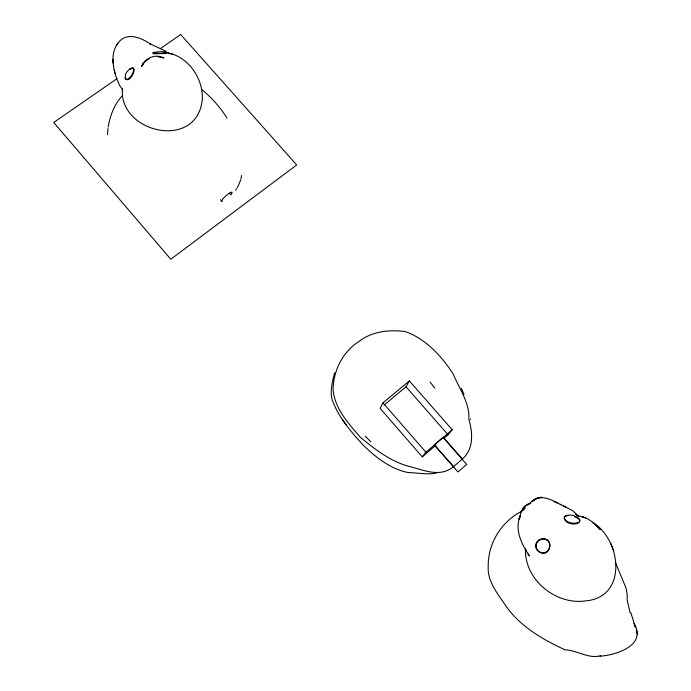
<?xml version="1.0" encoding="UTF-8"?>
<svg xmlns="http://www.w3.org/2000/svg" width="691" height="691" viewBox="0 0 691 691"><rect width="100%" height="100%" fill="white"/><g stroke="black" fill="none" stroke-linecap="round" stroke-linejoin="round"><path stroke-width="1.04" d="M122.592 89.675L122.471 88.474C118.178 132.836 196.9 150.845 202.213 99.936L202.264 99.513C203.698 77.953 186.458 53.475 163.629 52.585M630.9 612.805L635.426 627.316L634.036 623.412C647.225 645.42 616.035 655.12 599.918 656.191M470.243 419.627L470.295 419.135M519.494 518.76L519.727 516.963M107.934 128.5L107.502 134.702M240.978 179.021L241.522 175.54M108.193 127.092C110.05 115.457 114.473 104.013 122.661 95.341M520.064 516.523C520.694 510.485 524.331 504.275 530.74 503.152M334.591 372.674C332.492 381.19 330.056 390.251 331.913 399.053C338.098 416.898 350.898 431.676 363.483 445.401C375.956 457.52 390.933 469.301 408.381 472.575C417.649 472.756 426.908 474.855 436.168 473.136M240.71 179.91L237.428 187.589M520.159 516.047L518.993 519.183L520.254 515.875C514.242 529.539 521.714 544.577 529.401 555.979L527.967 553.664M536.449 543.921C535.56 546.935 536.881 550.58 539.611 552.135M221.871 201.392C220.921 198.524 236.443 186.872 230.863 194.853L229.455 193.238M521.074 511.979L524.702 506.425L530.714 503.35M536.76 543.29C537.624 540.751 540.198 539.464 542.642 538.85M444.028 438.224L448.062 434.777L452.216 429.767L409.348 380.905L382.961 402.844L380.11 408.355L422.253 456.855L435.961 445.125M384.161 404.986L406.023 386.787L409.348 380.905M235.571 190.137L236.788 188.565M523.441 510.329L525.428 507.799M422.253 456.855L425.941 452.234L452.216 429.767M434.432 445.039L453.624 466.606C440.867 477.438 424.982 470.692 411.266 466.935C392.238 462.616 375.446 449.755 360.581 437.515C348.627 423.799 334.263 408.079 333.071 389.111C333.615 370.143 342.753 351.771 359.026 341.475C372.173 331.196 389.43 329.477 405.462 331.628C425.751 338.858 441.635 356.133 453.166 373.891C459.109 388.463 469.915 403.026 468.869 419.342C472.817 432.739 473.957 449.4 462.098 459.187L453.624 466.606M529.98 503.212C538.548 492.588 551.548 499.55 560.885 504.689L560.176 504.344L572.779 510.692L577.961 515.711L576.795 515.331L577.961 515.711M130.029 69.454C139.772 62.976 129.286 86.055 125.555 77.979M117.211 78.515L53.734 122.48L170.798 259.229L296.707 164.942L180.688 34.55L160.416 48.595M153.437 53.242L152.97 53.76L165.46 53.527M521.886 511.193C501.329 521.532 487.881 543.402 488.209 566.447C487.164 582.09 498.859 595.21 506.961 607.467C521.42 627.247 543.385 639.883 565.247 649.885C577.365 650.214 588.274 659.171 600.721 655.716M149.489 58.398L144.877 61.637L141.629 66.327L143.149 63.442L141.862 65.87C145.335 57.603 155.933 53.622 163.931 57.975L157.565 56.679M165.46 53.527L166.471 53.034M154.153 52.948L154.896 52.732M567.855 515.564L565.566 516.237L564.279 517.611C563.709 524.08 578.903 526.749 579.896 520.47L578.652 518.734L574.601 516.704M542.746 538.859C554.467 537.615 550.321 558.112 539.999 552.342M168.215 53.069L173.519 54.485M577.244 515.477L585.432 517.853L582.738 516.911C589.864 518.837 595.132 524.374 600.134 529.461L592.748 522.37C621.641 540.112 627.886 597.49 585.312 600.928C555.504 605.178 524.037 579.317 525.471 548.602M556.842 502.737L554.113 501.45L557.421 503.022M566.516 507.375L563.441 505.89M576.795 517.611L577.235 517.844M166.186 51.359L149.455 43.568L150.534 44.12C139.366 36.571 124.587 31.069 116.2 45.692L117.85 43.378C110.215 53.535 112.909 67.329 116.615 78.532M575.577 514.113L578.687 516.462M201.591 89.364C211.541 97.431 220.118 107.183 226.968 118.014M167.835 52.43L169.209 53.777M370.903 441.886L365.349 436.202M406.023 386.787L448.062 434.777M443.372 437.325L462.452 459.135M220.481 199.803L221.941 201.478M382.961 402.844L425.941 452.234M430.07 382.054L434.855 388.204M122.419 89.338L119.776 85.632L116.952 79.482M342.52 419.618L346.131 424.775M615.5 562.707L625.951 587.791L627.221 594.346L627.169 599.952L630.14 612.952M461.294 388.178L464.032 394.431M613.815 550.727L610.637 543.316M525.894 549.544L526.145 550.58M114.205 70.05L115.043 73.471M636.325 629.7L637.266 634.286M113.497 66.068L113.549 66.5M122.506 88.906L122.583 89.994M122.532 89.657L122.575 91.316L122.566 90.849M579.766 519.813L579.723 521.29L578.531 522.465C573.763 524.123 567.052 523.217 564.348 518.544L564.478 516.92L565.722 515.659C570.533 514.121 576.812 515.503 579.766 519.813M153.108 52.559L153.082 52.948C170.47 54.641 170.159 49.726 153.108 52.559M536.069 544.024C533.297 552.67 547.367 556.566 549.388 547.661C552.403 538.876 538.073 535.154 536.069 544.024M125.46 74.619L125.054 78.506L125.771 79.422L127.04 79.482C130.962 77.625 133.734 73.056 133.657 68.729L132.983 67.804L130.029 68.539L126.583 72.218L125.46 74.619M466.675 464.421L457.943 471.996L434.268 444.857L443.017 437.377L466.675 464.421M534.393 499.774L532.087 501.45L537.244 498.263L534.393 499.774M538.971 497.589L536.708 498.453L542.046 497.27L538.971 497.589M113.117 62.786L112.996 59.245L113.117 62.89"/></g></svg>
